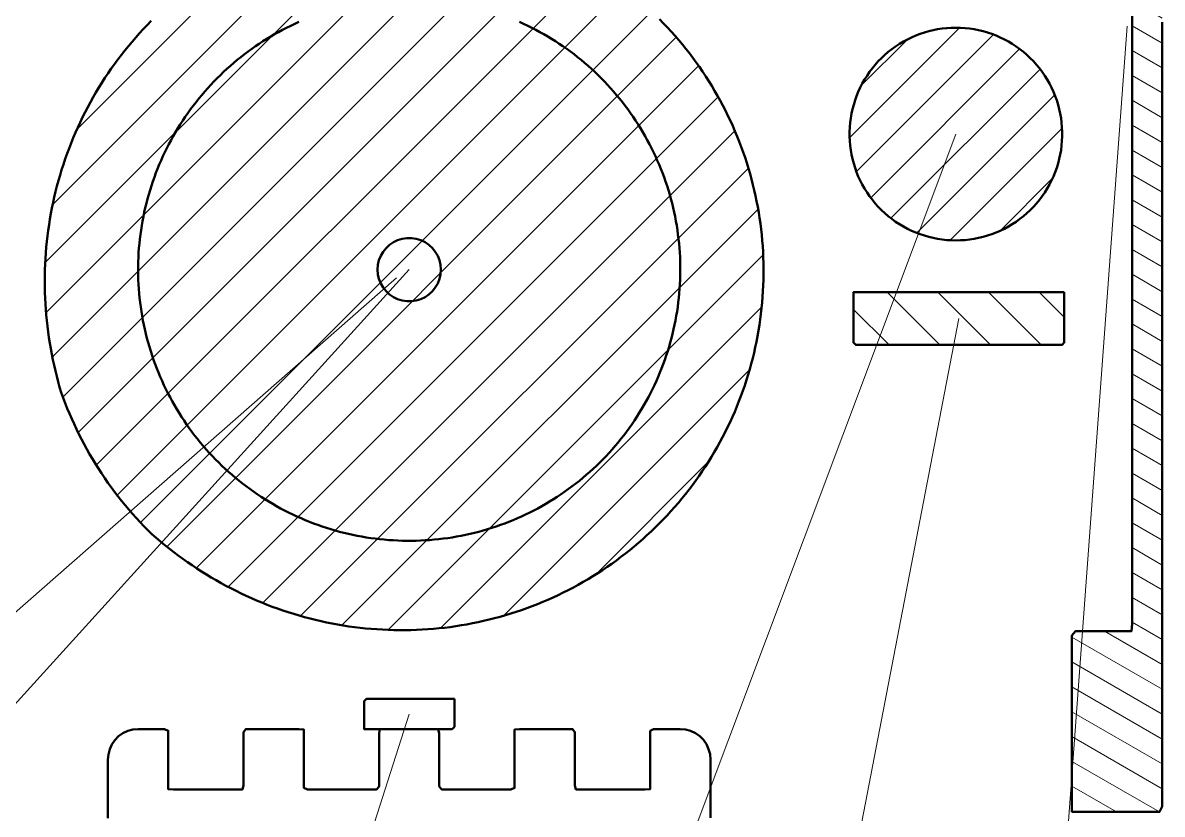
# Model space of a CAD drawing. Header units: millimetres. Extents: x 0 to 420, y 0 to 297.
# Drawn here: x 148.3 to 224, y 109.8 to 162.4 of the extents above; entities that cross this region are included whole.
import ezdxf

# ---------------------------------------------------------------- set-up
doc = ezdxf.new("R2010")
doc.units = ezdxf.units.MM
for name, color, linetype, lineweight in [('DIM', 3, 'CONTINUOUS', 18), ('HATCH', 8, 'CONTINUOUS', 13), ('VISIBLE', 7, 'CONTINUOUS', 50)]:
    doc.layers.add(name, color=color, linetype=linetype, lineweight=lineweight)

msp = doc.modelspace()

# ---------------------------------------------------------------- hatches: boundary and pattern name
at = {"layer": 'HATCH'}
h = msp.add_hatch(dxfattribs=at)
h.set_pattern_fill('ANSI31', scale=0.45, angle=105)
h.paths.add_polyline_path([(224.002, 206), (224.002, 205.469), (224.002, 204.937), (224.002, 204.406), (224.002, 203.875), (224.002, 203.343), (224.002, 202.812), (224.002, 202.281), (224.002, 201.749), (224.002, 201.218), (224.002, 200.687), (224.002, 200.155), (224.002, 199.624), (224.002, 199.093), (224.002, 198.561), (224.002, 198.03), (224.002, 197.499), (224.002, 196.967), (224.002, 196.436), (224.002, 195.905), (224.002, 195.373), (224.002, 194.842), (224.002, 194.311), (224.002, 193.779), (224.002, 193.248), (224.002, 192.717), (224.002, 192.185), (224.002, 191.654), (224.002, 191.123), (224.002, 190.591), (224.002, 190.06), (224.002, 189.529), (224.002, 188.997), (224.002, 188.466), (224.002, 187.935), (224.002, 187.404), (224.002, 186.872), (224.002, 186.341), (224.002, 185.81), (224.002, 185.278), (224.002, 184.747), (224.002, 184.216), (224.002, 183.684), (224.002, 183.153), (224.002, 182.622), (224.002, 182.09), (224.002, 181.559), (224.002, 181.028), (224.002, 180.496), (224.002, 179.965), (224.002, 179.434), (224.002, 178.902), (224.002, 178.371), (224.002, 177.84), (224.002, 177.308), (224.002, 176.777), (224.002, 176.246), (224.002, 175.714), (224.002, 175.183), (224.002, 174.652), (224.002, 174.12), (224.002, 173.589), (224.002, 173.058), (224.002, 172.526), (224.002, 171.995), (224.002, 171.464), (224.002, 170.932), (224.002, 170.401), (224.002, 169.87), (224.002, 169.338), (224.002, 168.807), (224.002, 168.276), (224.002, 167.744), (224.002, 167.213), (224.002, 166.682), (224.002, 166.15), (224.002, 165.619), (224.002, 165.088), (224.002, 164.556), (224.002, 164.025), (224.002, 163.494), (224.002, 162.962), (224.002, 162.431), (224.002, 161.9), (224.002, 161.368), (224.002, 160.837), (224.002, 160.306), (224.002, 159.774), (224.002, 159.243), (224.002, 158.712), (224.002, 158.18), (224.002, 157.649), (224.002, 157.118), (224.002, 156.586), (224.002, 156.055), (224.002, 155.524), (224.002, 154.992), (224.002, 154.461), (224.002, 153.93), (224.002, 153.398), (224.002, 152.867), (224.002, 152.336), (224.002, 151.805), (224.002, 151.273), (224.002, 150.742), (224.002, 150.211), (224.002, 149.679), (224.002, 149.148), (224.002, 148.617), (224.002, 148.085), (224.002, 147.554), (224.002, 147.023), (224.002, 146.491), (224.002, 145.96), (224.002, 145.429), (224.002, 144.897), (224.002, 144.366), (224.002, 143.835), (224.002, 143.303), (224.002, 142.772), (224.002, 142.241), (224.002, 141.709), (224.002, 141.178), (224.002, 140.647), (224.002, 140.115), (224.002, 139.584), (224.002, 139.053), (224.002, 138.521), (224.002, 137.99), (224.002, 137.459), (224.002, 136.927), (224.002, 136.396), (224.002, 135.865), (224.002, 135.333), (224.002, 134.802), (224.002, 134.271), (224.002, 133.739), (224.002, 133.208), (224.002, 132.677), (224.002, 132.145), (224.002, 131.614), (224.002, 131.083), (224.002, 130.551), (224.002, 130.02), (224.002, 129.489), (224.002, 128.957), (224.002, 128.426), (224.002, 127.895), (224.002, 127.363), (224.002, 126.832), (224.002, 126.301), (224.002, 125.769), (224.002, 125.238), (224.002, 124.707), (224.002, 124.175), (224.002, 123.644), (224.002, 123.113), (224.002, 122.581), (224.002, 122.05), (224.002, 121.519), (224.002, 120.987), (224.002, 120.456), (224.002, 119.925), (224.002, 119.393), (224.002, 118.862), (224.002, 118.331), (224.002, 117.799), (224.002, 117.268), (224.002, 116.737), (224.002, 116.206), (224.002, 115.674), (224.002, 115.143), (224.002, 114.612), (224.002, 114.08), (224.002, 113.549), (224.002, 113.018), (224.002, 112.486), (224.002, 111.955), (224.002, 111.424), (224.002, 110.892), (224.002, 110.361), (223.831, 110), (223.3, 110), (222.769, 110), (222.237, 110), (221.706, 110), (221.175, 110), (220.643, 110), (220.112, 110), (219.581, 110), (219.049, 110), (218.518, 110), (218.002, 110.015), (218.002, 110.546), (218.002, 111.078), (218.002, 111.609), (218.002, 112.14), (218.002, 112.672), (218.002, 113.203), (218.002, 113.734), (218.002, 114.266), (218.002, 114.797), (218.002, 115.328), (218.002, 115.86), (218.002, 116.391), (218.002, 116.922), (218.002, 117.454), (218.002, 117.985), (218.002, 118.516), (218.002, 119.048), (218.002, 119.579), (218.002, 120.11), (218.002, 120.642), (218.002, 121.173), (218.002, 121.704), (218.237, 122), (218.769, 122), (219.3, 122), (219.831, 122), (220.363, 122), (220.894, 122), (221.425, 122), (221.957, 122), (222.002, 122.486), (222.002, 123.018), (222.002, 123.549), (222.002, 124.08), (222.002, 124.612), (222.002, 125.143), (222.002, 125.674), (222.002, 126.206), (222.002, 126.737), (222.002, 127.268), (222.002, 127.799), (222.002, 128.331), (222.002, 128.862), (222.002, 129.393), (222.002, 129.925), (222.002, 130.456), (222.002, 130.987), (222.002, 131.519), (222.002, 132.05), (222.002, 132.581), (222.002, 133.113), (222.002, 133.644), (222.002, 134.175), (222.002, 134.707), (222.002, 135.238), (222.002, 135.769), (222.002, 136.301), (222.002, 136.832), (222.002, 137.363), (222.002, 137.895), (222.002, 138.426), (222.002, 138.957), (222.002, 139.489), (222.002, 140.02), (222.002, 140.551), (222.002, 141.083), (222.002, 141.614), (222.002, 142.145), (222.002, 142.677), (222.002, 143.208), (222.002, 143.739), (222.002, 144.271), (222.002, 144.802), (222.002, 145.333), (222.002, 145.865), (222.002, 146.396), (222.002, 146.927), (222.002, 147.459), (222.002, 147.99), (222.002, 148.521), (222.002, 149.053), (222.002, 149.584), (222.002, 150.115), (222.002, 150.647), (222.002, 151.178), (222.002, 151.709), (222.002, 152.241), (222.002, 152.772), (222.002, 153.303), (222.002, 153.835), (222.002, 154.366), (222.002, 154.897), (222.002, 155.429), (222.002, 155.96), (222.002, 156.491), (222.002, 157.023), (222.002, 157.554), (222.002, 158.085), (222.002, 158.617), (222.002, 159.148), (222.002, 159.679), (222.002, 160.211), (222.002, 160.742), (222.002, 161.273), (222.002, 161.805), (222.002, 162.336), (222.002, 162.867), (222.002, 163.398), (222.002, 163.93), (222.002, 164.461), (222.002, 164.992), (222.002, 165.524), (222.002, 166.055), (222.002, 166.586), (222.002, 167.118), (222.002, 167.649), (222.002, 168.18), (222.002, 168.712), (222.002, 169.243), (222.002, 169.774), (222.002, 170.306), (222.002, 170.837), (221.633, 171), (221.102, 171), (220.571, 171), (220.039, 171), (219.508, 171), (218.977, 171), (218.445, 171), (218.002, 171.088), (218.002, 171.619), (218.002, 172.15), (218.002, 172.682), (218.002, 173.213), (218.002, 173.744), (218.002, 174.276), (218.002, 174.807), (218.002, 175.338), (218.002, 175.87), (218.002, 176.401), (218.002, 176.932), (218.002, 177.464), (218.002, 177.995), (218.002, 178.526), (218.002, 179.058), (218.002, 179.589), (218.002, 180.12), (218.002, 180.652), (218.002, 181.183), (218.002, 181.714), (218.002, 182.246), (218.002, 182.777), (218.002, 183.308), (218.002, 183.84), (218.002, 184.371), (218.002, 184.902), (218.002, 185.434), (218.002, 185.965), (218.002, 186.496), (218.002, 187.028), (218.002, 187.559), (218.002, 188.09), (218.002, 188.622), (218.002, 189.153), (218.002, 189.684), (218.002, 190.216), (218.249, 190.5), (218.78, 190.5), (219.202, 190.61), (219.202, 191.141), (219.202, 191.672), (219.202, 192.204), (219.202, 192.735), (219.202, 193.266), (219.202, 193.797), (219.202, 194.329), (219.202, 194.86), (219.202, 195.391), (219.202, 195.923), (219.202, 196.454), (219.202, 196.985), (219.202, 197.517), (219.202, 198.048), (219.202, 198.579), (219.202, 199.111), (219.202, 199.642), (219.202, 200.173), (219.202, 200.705), (219.202, 201.236), (219.202, 201.767), (219.202, 202.299), (219.202, 202.83), (219.202, 203.361), (219.202, 203.893), (219.202, 204.424), (219.202, 204.955), (219.202, 205.487), (219.22, 206), (219.751, 206), (220.283, 206), (220.814, 206), (221.345, 206), (221.877, 206), (222.408, 206), (222.939, 206), (223.47, 206), (224.002, 206)])
h = msp.add_hatch(dxfattribs=at)
h.set_pattern_fill('ANSI31', scale=0.75)
h.paths.add_polyline_path([(156.918, 128.439), (156.651, 128.703), (156.388, 128.971), (156.129, 129.243), (155.874, 129.518), (155.624, 129.798), (155.378, 130.082), (155.136, 130.369), (154.899, 130.66), (154.666, 130.954), (154.438, 131.252), (154.214, 131.553), (153.995, 131.858), (153.781, 132.166), (153.572, 132.478), (153.367, 132.792), (153.167, 133.11), (152.972, 133.431), (152.782, 133.754), (152.597, 134.081), (152.417, 134.41), (152.242, 134.742), (152.072, 135.077), (151.907, 135.414), (151.747, 135.754), (151.593, 136.096), (151.444, 136.44), (151.3, 136.787), (151.162, 137.136), (151.028, 137.487), (150.901, 137.84), (150.789, 138.198), (150.689, 138.56), (150.594, 138.923), (150.506, 139.288), (150.423, 139.654), (150.345, 140.021), (150.273, 140.389), (150.205, 140.758), (150.14, 141.128), (150.081, 141.499), (150.028, 141.87), (149.981, 142.242), (149.939, 142.615), (149.903, 142.989), (149.873, 143.363), (149.848, 143.738), (149.83, 144.113), (149.817, 144.488), (149.809, 144.863), (149.805, 145.238), (149.807, 145.614), (149.815, 145.989), (149.828, 146.364), (149.847, 146.739), (149.873, 147.113), (149.903, 147.487), (149.94, 147.861), (149.983, 148.234), (150.031, 148.606), (150.085, 148.977), (150.145, 149.348), (150.211, 149.717), (150.28, 150.086), (150.355, 150.454), (150.436, 150.821), (150.522, 151.186), (150.614, 151.55), (150.712, 151.912), (150.816, 152.273), (150.925, 152.632), (151.039, 152.989), (151.16, 153.345), (151.286, 153.698), (151.417, 154.05), (151.554, 154.4), (151.696, 154.747), (151.844, 155.092), (151.995, 155.435), (152.152, 155.776), (152.314, 156.115), (152.482, 156.451), (152.655, 156.784), (152.833, 157.114), (153.016, 157.442), (153.204, 157.766), (153.398, 158.088), (153.596, 158.407), (153.799, 158.722), (154.008, 159.034), (154.221, 159.343), (154.439, 159.649), (154.662, 159.951), (154.889, 160.249), (155.121, 160.545), (155.357, 160.837), (155.597, 161.125), (155.842, 161.41), (156.091, 161.69), (156.345, 161.967), (156.603, 162.239), (156.865, 162.508), (157.131, 162.772), (157.402, 163.032), (157.677, 163.288), (157.955, 163.54), (158.238, 163.787), (158.524, 164.029), (158.815, 164.267), (159.109, 164.5), (159.406, 164.729), (159.708, 164.953), (160.012, 165.172), (160.319, 165.388), (160.63, 165.598), (160.944, 165.804), (161.262, 166.004), (161.582, 166.199), (161.906, 166.39), (162.232, 166.575), (162.561, 166.755), (162.894, 166.93), (163.229, 167.099), (163.566, 167.263), (163.906, 167.422), (164.249, 167.575), (164.594, 167.723), (164.941, 167.866), (165.29, 168.002), (165.642, 168.134), (165.996, 168.26), (166.351, 168.38), (166.708, 168.495), (167.067, 168.605), (167.428, 168.709), (167.79, 168.808), (168.154, 168.9), (168.519, 168.987), (168.885, 169.068), (169.253, 169.143), (169.622, 169.212), (169.992, 169.276), (170.363, 169.333), (170.735, 169.385), (171.107, 169.431), (171.48, 169.471), (171.854, 169.504), (172.228, 169.532), (172.603, 169.554), (172.978, 169.57), (173.353, 169.58), (173.729, 169.584), (174.104, 169.584), (174.479, 169.577), (174.854, 169.564), (175.229, 169.545), (175.604, 169.52), (175.978, 169.489), (176.351, 169.453), (176.724, 169.41), (177.096, 169.361), (177.468, 169.307), (177.838, 169.246), (178.208, 169.18), (178.576, 169.108), (178.943, 169.03), (179.309, 168.946), (179.673, 168.856), (180.036, 168.761), (180.398, 168.66), (180.757, 168.552), (181.115, 168.44), (181.472, 168.322), (181.826, 168.198), (182.179, 168.069), (182.529, 167.935), (182.877, 167.795), (183.223, 167.649), (183.567, 167.498), (183.908, 167.342), (184.247, 167.18), (184.583, 167.012), (184.916, 166.84), (185.246, 166.662), (185.574, 166.479), (185.898, 166.29), (186.22, 166.097), (186.538, 165.898), (186.854, 165.694), (187.166, 165.485), (187.474, 165.272), (187.779, 165.053), (188.081, 164.83), (188.379, 164.601), (188.674, 164.369), (188.965, 164.132), (189.252, 163.891), (189.535, 163.645), (189.815, 163.394), (190.09, 163.139), (190.361, 162.88), (190.629, 162.616), (190.891, 162.348), (191.15, 162.076), (191.404, 161.8), (191.654, 161.52), (191.899, 161.236), (192.14, 160.947), (192.376, 160.656), (192.607, 160.36), (192.834, 160.061), (193.056, 159.758), (193.272, 159.452), (193.484, 159.142), (193.691, 158.829), (193.894, 158.513), (194.091, 158.194), (194.284, 157.872), (194.471, 157.546), (194.654, 157.218), (194.83, 156.887), (195.002, 156.553), (195.168, 156.217), (195.329, 155.878), (195.485, 155.536), (195.634, 155.192), (195.779, 154.846), (195.918, 154.497), (196.051, 154.146), (196.179, 153.793), (196.301, 153.438), (196.417, 153.081), (196.528, 152.723), (196.633, 152.362), (196.732, 152), (196.825, 151.637), (196.913, 151.272), (196.995, 150.906), (197.072, 150.538), (197.143, 150.17), (197.207, 149.8), (197.266, 149.429), (197.32, 149.058), (197.367, 148.685), (197.408, 148.312), (197.443, 147.939), (197.473, 147.565), (197.496, 147.19), (197.513, 146.815), (197.525, 146.44), (197.53, 146.065), (197.529, 145.689), (197.523, 145.314), (197.51, 144.939), (197.492, 144.564), (197.467, 144.189), (197.437, 143.815), (197.4, 143.442), (197.358, 143.069), (197.311, 142.696), (197.257, 142.325), (197.198, 141.954), (197.133, 141.585), (197.062, 141.216), (196.985, 140.849), (196.902, 140.483), (196.813, 140.118), (196.719, 139.755), (196.619, 139.393), (196.513, 139.033), (196.401, 138.675), (196.284, 138.318), (196.161, 137.963), (196.032, 137.611), (195.898, 137.26), (195.758, 136.912), (195.613, 136.566), (195.462, 136.222), (195.306, 135.881), (195.145, 135.542), (194.979, 135.206), (194.807, 134.872), (194.63, 134.541), (194.448, 134.212), (194.261, 133.887), (194.069, 133.565), (193.871, 133.246), (193.669, 132.93), (193.461, 132.617), (193.249, 132.307), (193.031, 132.001), (192.809, 131.699), (192.582, 131.4), (192.351, 131.105), (192.114, 130.813), (191.873, 130.525), (191.628, 130.241), (191.378, 129.961), (191.124, 129.685), (190.865, 129.413), (190.603, 129.145), (190.337, 128.88), (190.066, 128.62), (189.791, 128.364), (189.513, 128.113), (189.23, 127.866), (188.943, 127.624), (188.653, 127.386), (188.359, 127.152), (188.061, 126.924), (187.76, 126.7), (187.455, 126.481), (187.147, 126.267), (186.835, 126.058), (186.521, 125.853), (186.202, 125.654), (185.881, 125.46), (185.557, 125.271), (185.23, 125.087), (184.901, 124.907), (184.568, 124.732), (184.233, 124.563), (183.896, 124.399), (183.556, 124.24), (183.213, 124.087), (182.868, 123.939), (182.521, 123.797), (182.171, 123.66), (181.82, 123.529), (181.466, 123.403), (181.11, 123.283), (180.753, 123.168), (180.394, 123.059), (180.033, 122.956), (179.671, 122.858), (179.307, 122.767), (178.941, 122.68), (178.575, 122.599), (178.207, 122.523), (177.839, 122.453), (177.469, 122.388), (177.098, 122.33), (176.727, 122.277), (176.354, 122.23), (175.981, 122.19), (175.607, 122.154), (175.233, 122.125), (174.859, 122.102), (174.484, 122.084), (174.109, 122.073), (173.733, 122.067), (173.358, 122.068), (172.983, 122.074), (172.607, 122.085), (172.232, 122.101), (171.858, 122.123), (171.483, 122.151), (171.11, 122.185), (170.736, 122.224), (170.364, 122.27), (169.992, 122.321), (169.621, 122.378), (169.251, 122.441), (168.882, 122.509), (168.514, 122.584), (168.147, 122.664), (167.782, 122.75), (167.418, 122.841), (167.055, 122.937), (166.694, 123.038), (166.334, 123.144), (165.976, 123.256), (165.619, 123.374), (165.264, 123.497), (164.912, 123.625), (164.561, 123.759), (164.213, 123.899), (163.866, 124.044), (163.523, 124.194), (163.181, 124.349), (162.842, 124.51), (162.505, 124.675), (162.169, 124.844), (161.837, 125.018), (161.507, 125.197), (161.18, 125.381), (160.856, 125.57), (160.534, 125.764), (160.216, 125.963), (159.901, 126.167), (159.589, 126.375), (159.28, 126.589), (158.975, 126.807), (158.67, 127.026), (158.369, 127.25), (158.072, 127.479), (157.778, 127.713), (157.487, 127.95), (157.201, 128.193), (156.918, 128.439)])
h.paths.add_polyline_path([(174.002, 164), (173.7, 163.997), (173.399, 163.99), (173.097, 163.977), (172.796, 163.96), (172.496, 163.937), (172.195, 163.909), (171.896, 163.876), (171.596, 163.839), (171.298, 163.796), (171, 163.748), (170.703, 163.695), (170.407, 163.637), (170.112, 163.575), (169.818, 163.507), (169.525, 163.434), (169.234, 163.357), (168.944, 163.275), (168.655, 163.188), (168.368, 163.096), (168.082, 162.999), (167.798, 162.897), (167.516, 162.791), (167.236, 162.68), (166.957, 162.564), (166.681, 162.444), (166.406, 162.319), (166.134, 162.189), (165.864, 162.055), (165.596, 161.917), (165.33, 161.774), (165.067, 161.626), (164.807, 161.474), (164.549, 161.318), (164.293, 161.157), (164.041, 160.993), (163.791, 160.824), (163.544, 160.65), (163.3, 160.473), (163.059, 160.292), (162.821, 160.106), (162.586, 159.917), (162.355, 159.724), (162.127, 159.527), (161.902, 159.326), (161.68, 159.121), (161.462, 158.913), (161.247, 158.701), (161.036, 158.486), (160.829, 158.267), (160.625, 158.044), (160.425, 157.819), (160.229, 157.589), (160.037, 157.357), (159.849, 157.121), (159.664, 156.883), (159.484, 156.641), (159.308, 156.396), (159.136, 156.149), (158.968, 155.898), (158.804, 155.645), (158.644, 155.389), (158.489, 155.13), (158.339, 154.869), (158.192, 154.605), (158.05, 154.339), (157.913, 154.071), (157.78, 153.8), (157.651, 153.527), (157.527, 153.252), (157.408, 152.975), (157.294, 152.696), (157.184, 152.415), (157.079, 152.133), (156.978, 151.848), (156.883, 151.562), (156.792, 151.275), (156.706, 150.986), (156.625, 150.695), (156.549, 150.403), (156.477, 150.11), (156.411, 149.816), (156.35, 149.521), (156.293, 149.225), (156.241, 148.927), (156.195, 148.629), (156.153, 148.331), (156.117, 148.031), (156.085, 147.731), (156.059, 147.431), (156.037, 147.13), (156.021, 146.829), (156.01, 146.528), (156.003, 146.226), (156.002, 145.925), (156.006, 145.623), (156.015, 145.322), (156.029, 145.02), (156.047, 144.719), (156.071, 144.419), (156.1, 144.118), (156.134, 143.819), (156.174, 143.52), (156.218, 143.221), (156.267, 142.924), (156.321, 142.627), (156.38, 142.331), (156.444, 142.037), (156.512, 141.743), (156.586, 141.451), (156.665, 141.159), (156.748, 140.87), (156.837, 140.581), (156.93, 140.294), (157.028, 140.009), (157.131, 139.726), (157.238, 139.444), (157.35, 139.164), (157.467, 138.886), (157.589, 138.61), (157.715, 138.336), (157.846, 138.064), (157.981, 137.795), (158.121, 137.527), (158.265, 137.262), (158.413, 137), (158.566, 136.74), (158.724, 136.483), (158.885, 136.228), (159.051, 135.976), (159.221, 135.727), (159.395, 135.481), (159.574, 135.238), (159.756, 134.997), (159.942, 134.76), (160.133, 134.526), (160.327, 134.296), (160.525, 134.068), (160.727, 133.844), (160.932, 133.623), (161.141, 133.406), (161.354, 133.192), (161.57, 132.982), (161.79, 132.776), (162.014, 132.573), (162.24, 132.374), (162.47, 132.179), (162.703, 131.988), (162.94, 131.8), (163.179, 131.617), (163.422, 131.438), (163.667, 131.262), (163.916, 131.091), (164.167, 130.924), (164.421, 130.762), (164.677, 130.603), (164.937, 130.449), (165.198, 130.3), (165.463, 130.154), (165.729, 130.014), (165.998, 129.877), (166.27, 129.745), (166.543, 129.618), (166.819, 129.495), (167.096, 129.377), (167.376, 129.264), (167.657, 129.155), (167.94, 129.051), (168.225, 128.952), (168.511, 128.858), (168.799, 128.768), (169.089, 128.684), (169.38, 128.604), (169.672, 128.529), (169.965, 128.459), (170.259, 128.393), (170.555, 128.333), (170.851, 128.278), (171.149, 128.228), (171.447, 128.182), (171.746, 128.142), (172.045, 128.107), (172.345, 128.076), (172.646, 128.051), (172.947, 128.031), (173.248, 128.016), (173.549, 128.006), (173.851, 128.001), (174.153, 128.001), (174.454, 128.006), (174.756, 128.016), (175.057, 128.031), (175.358, 128.051), (175.658, 128.076), (175.958, 128.107), (176.258, 128.142), (176.557, 128.182), (176.855, 128.228), (177.152, 128.278), (177.449, 128.333), (177.744, 128.393), (178.039, 128.459), (178.332, 128.529), (178.624, 128.604), (178.915, 128.684), (179.204, 128.768), (179.492, 128.858), (179.779, 128.952), (180.064, 129.051), (180.347, 129.155), (180.628, 129.264), (180.908, 129.377), (181.185, 129.495), (181.461, 129.618), (181.734, 129.745), (182.005, 129.877), (182.274, 130.014), (182.541, 130.154), (182.805, 130.3), (183.067, 130.449), (183.326, 130.603), (183.583, 130.762), (183.837, 130.924), (184.088, 131.091), (184.336, 131.262), (184.582, 131.438), (184.824, 131.617), (185.064, 131.8), (185.3, 131.988), (185.533, 132.179), (185.763, 132.374), (185.99, 132.573), (186.213, 132.776), (186.433, 132.982), (186.65, 133.192), (186.862, 133.406), (187.072, 133.623), (187.277, 133.844), (187.479, 134.068), (187.677, 134.296), (187.871, 134.526), (188.061, 134.76), (188.248, 134.997), (188.43, 135.238), (188.608, 135.481), (188.783, 135.727), (188.953, 135.976), (189.118, 136.228), (189.28, 136.483), (189.437, 136.74), (189.59, 137), (189.739, 137.262), (189.883, 137.527), (190.023, 137.795), (190.158, 138.064), (190.289, 138.336), (190.415, 138.61), (190.536, 138.886), (190.653, 139.164), (190.765, 139.444), (190.873, 139.726), (190.976, 140.009), (191.074, 140.294), (191.167, 140.581), (191.255, 140.87), (191.339, 141.159), (191.417, 141.451), (191.491, 141.743), (191.56, 142.037), (191.624, 142.331), (191.683, 142.627), (191.737, 142.924), (191.786, 143.221), (191.83, 143.52), (191.869, 143.819), (191.903, 144.118), (191.932, 144.419), (191.956, 144.719), (191.975, 145.02), (191.989, 145.322), (191.998, 145.623), (192.002, 145.925), (192, 146.226), (191.994, 146.528), (191.983, 146.829), (191.966, 147.13), (191.945, 147.431), (191.918, 147.731), (191.887, 148.031), (191.85, 148.331), (191.809, 148.629), (191.762, 148.927), (191.711, 149.225), (191.654, 149.521), (191.593, 149.816), (191.526, 150.11), (191.455, 150.403), (191.379, 150.695), (191.298, 150.986), (191.212, 151.275), (191.121, 151.562), (191.025, 151.848), (190.925, 152.133), (190.82, 152.415), (190.71, 152.696), (190.595, 152.975), (190.476, 153.252), (190.352, 153.527), (190.224, 153.8), (190.091, 154.071), (189.953, 154.339), (189.812, 154.605), (189.665, 154.869), (189.514, 155.13), (189.359, 155.389), (189.2, 155.645), (189.036, 155.898), (188.868, 156.149), (188.696, 156.396), (188.52, 156.641), (188.339, 156.883), (188.155, 157.121), (187.967, 157.357), (187.774, 157.589), (187.578, 157.819), (187.378, 158.044), (187.175, 158.267), (186.967, 158.486), (186.756, 158.701), (186.542, 158.913), (186.324, 159.121), (186.102, 159.326), (185.877, 159.527), (185.649, 159.724), (185.417, 159.917), (185.182, 160.106), (184.945, 160.292), (184.704, 160.473), (184.46, 160.65), (184.213, 160.824), (183.963, 160.993), (183.71, 161.157), (183.455, 161.318), (183.197, 161.474), (182.936, 161.626), (182.673, 161.774), (182.408, 161.917), (182.14, 162.055), (181.87, 162.189), (181.598, 162.319), (181.323, 162.444), (181.047, 162.564), (180.768, 162.68), (180.488, 162.791), (180.205, 162.897), (179.921, 162.999), (179.636, 163.096), (179.349, 163.188), (179.06, 163.275), (178.77, 163.357), (178.478, 163.434), (178.186, 163.507), (177.892, 163.575), (177.597, 163.637), (177.301, 163.695), (177.004, 163.748), (176.706, 163.796), (176.407, 163.839), (176.108, 163.876), (175.808, 163.909), (175.508, 163.937), (175.207, 163.96), (174.906, 163.977), (174.605, 163.99), (174.303, 163.997), (174.002, 164)], flags=0)
h = msp.add_hatch(dxfattribs=at)
h.set_pattern_fill('ANSI31', scale=0.6)
h.paths.add_polyline_path([(210.302, 162.06), (209.998, 162.053), (209.695, 162.034), (209.393, 162.001), (209.092, 161.956), (208.794, 161.897), (208.499, 161.826), (208.207, 161.742), (207.919, 161.646), (207.635, 161.537), (207.356, 161.416), (207.083, 161.284), (206.816, 161.139), (206.555, 160.984), (206.301, 160.817), (206.054, 160.639), (205.816, 160.451), (205.585, 160.253), (205.364, 160.046), (205.151, 159.828), (204.948, 159.602), (204.755, 159.368), (204.572, 159.125), (204.4, 158.875), (204.239, 158.617), (204.089, 158.353), (203.95, 158.083), (203.824, 157.807), (203.709, 157.525), (203.606, 157.239), (203.516, 156.949), (203.439, 156.656), (203.374, 156.359), (203.322, 156.059), (203.283, 155.758), (203.257, 155.455), (203.243, 155.152), (203.243, 154.848), (203.257, 154.545), (203.283, 154.242), (203.322, 153.941), (203.374, 153.641), (203.439, 153.344), (203.516, 153.051), (203.606, 152.761), (203.709, 152.475), (203.824, 152.193), (203.95, 151.917), (204.089, 151.647), (204.239, 151.383), (204.4, 151.125), (204.572, 150.875), (204.755, 150.632), (204.948, 150.398), (205.151, 150.172), (205.364, 149.954), (205.585, 149.747), (205.816, 149.549), (206.054, 149.361), (206.301, 149.183), (206.555, 149.016), (206.816, 148.861), (207.083, 148.716), (207.356, 148.584), (207.635, 148.463), (207.919, 148.354), (208.207, 148.258), (208.499, 148.174), (208.794, 148.103), (209.092, 148.044), (209.393, 147.999), (209.695, 147.966), (209.998, 147.947), (210.302, 147.94), (210.606, 147.947), (210.909, 147.966), (211.211, 147.999), (211.511, 148.044), (211.809, 148.103), (212.105, 148.174), (212.397, 148.258), (212.685, 148.354), (212.968, 148.463), (213.247, 148.584), (213.521, 148.716), (213.788, 148.861), (214.049, 149.016), (214.303, 149.183), (214.549, 149.361), (214.788, 149.549), (215.018, 149.747), (215.24, 149.954), (215.453, 150.172), (215.655, 150.398), (215.849, 150.632), (216.031, 150.875), (216.203, 151.125), (216.365, 151.383), (216.515, 151.647), (216.653, 151.917), (216.78, 152.193), (216.895, 152.475), (216.997, 152.761), (217.087, 153.051), (217.165, 153.344), (217.23, 153.641), (217.282, 153.941), (217.321, 154.242), (217.347, 154.545), (217.36, 154.848), (217.36, 155.152), (217.347, 155.455), (217.321, 155.758), (217.282, 156.059), (217.23, 156.359), (217.165, 156.656), (217.087, 156.949), (216.997, 157.239), (216.895, 157.525), (216.78, 157.807), (216.653, 158.083), (216.515, 158.353), (216.365, 158.617), (216.203, 158.875), (216.031, 159.125), (215.849, 159.368), (215.655, 159.602), (215.453, 159.828), (215.24, 160.046), (215.018, 160.253), (214.788, 160.451), (214.549, 160.639), (214.303, 160.817), (214.049, 160.984), (213.788, 161.139), (213.521, 161.284), (213.247, 161.416), (212.968, 161.537), (212.685, 161.646), (212.397, 161.742), (212.105, 161.826), (211.809, 161.897), (211.511, 161.956), (211.211, 162.001), (210.909, 162.034), (210.606, 162.053), (210.302, 162.06)])
h = msp.add_hatch(dxfattribs=at)
h.set_pattern_fill('ANSI31', scale=0.75, angle=90)
h.paths.add_polyline_path([(217.502, 144.5), (217.502, 144.196), (217.502, 143.891), (217.502, 143.587), (217.502, 143.283), (217.502, 142.978), (217.502, 142.674), (217.502, 142.37), (217.502, 142.065), (217.502, 141.761), (217.502, 141.457), (217.502, 141.152), (217.35, 141), (217.045, 141), (216.741, 141), (216.437, 141), (216.132, 141), (215.828, 141), (215.524, 141), (215.219, 141), (214.915, 141), (214.611, 141), (214.306, 141), (214.002, 141), (213.697, 141), (213.393, 141), (213.089, 141), (212.784, 141), (212.48, 141), (212.176, 141), (211.871, 141), (211.567, 141), (211.263, 141), (210.958, 141), (210.654, 141), (210.35, 141), (210.045, 141), (209.741, 141), (209.437, 141), (209.132, 141), (208.828, 141), (208.524, 141), (208.219, 141), (207.915, 141), (207.611, 141), (207.306, 141), (207.002, 141), (206.697, 141), (206.393, 141), (206.089, 141), (205.784, 141), (205.48, 141), (205.176, 141), (204.871, 141), (204.567, 141), (204.263, 141), (203.958, 141), (203.654, 141), (203.502, 141.152), (203.502, 141.457), (203.502, 141.761), (203.502, 142.065), (203.502, 142.37), (203.502, 142.674), (203.502, 142.978), (203.502, 143.283), (203.502, 143.587), (203.502, 143.891), (203.502, 144.196), (203.502, 144.5), (203.806, 144.5), (204.111, 144.5), (204.415, 144.5), (204.719, 144.5), (205.024, 144.5), (205.328, 144.5), (205.632, 144.5), (205.937, 144.5), (206.241, 144.5), (206.545, 144.5), (206.85, 144.5), (207.154, 144.5), (207.458, 144.5), (207.763, 144.5), (208.067, 144.5), (208.371, 144.5), (208.676, 144.5), (208.98, 144.5), (209.284, 144.5), (209.589, 144.5), (209.893, 144.5), (210.197, 144.5), (210.502, 144.5), (210.806, 144.5), (211.111, 144.5), (211.415, 144.5), (211.719, 144.5), (212.024, 144.5), (212.328, 144.5), (212.632, 144.5), (212.937, 144.5), (213.241, 144.5), (213.545, 144.5), (213.85, 144.5), (214.154, 144.5), (214.458, 144.5), (214.763, 144.5), (215.067, 144.5), (215.371, 144.5), (215.676, 144.5), (215.98, 144.5), (216.284, 144.5), (216.589, 144.5), (216.893, 144.5), (217.197, 144.5), (217.502, 144.5)])

# ---------------------------------------------------------------- linework, layer by layer
at = {"layer": 'DIM'}
for p, q in [((221.668, 162.165), (214.5, 65)), ((210.302, 155), (176.5, 65)), ((173.157, 145.463), (81.5, 65)), ((174.002, 146), (100.5, 65)), ((210.502, 142.75), (195.5, 65)), ((174.002, 116.5), (157.5, 65))]:
    msp.add_line(p, q, dxfattribs=at)
at = {"layer": 'VISIBLE'}
for points in [[(224.002, 162.431), (224.002, 161.9), (224.002, 161.368), (224.002, 160.837), (224.002, 160.306), (224.002, 159.774), (224.002, 159.243), (224.002, 158.712), (224.002, 158.18), (224.002, 157.649), (224.002, 157.118), (224.002, 156.586), (224.002, 156.055), (224.002, 155.524), (224.002, 154.992), (224.002, 154.461), (224.002, 153.93), (224.002, 153.398), (224.002, 152.867), (224.002, 152.336), (224.002, 151.805), (224.002, 151.273), (224.002, 150.742), (224.002, 150.211), (224.002, 149.679), (224.002, 149.148), (224.002, 148.617), (224.002, 148.085), (224.002, 147.554), (224.002, 147.023), (224.002, 146.491), (224.002, 145.96), (224.002, 145.429), (224.002, 144.897), (224.002, 144.366), (224.002, 143.835), (224.002, 143.303), (224.002, 142.772), (224.002, 142.241), (224.002, 141.709), (224.002, 141.178), (224.002, 140.647), (224.002, 140.115), (224.002, 139.584), (224.002, 139.053), (224.002, 138.521), (224.002, 137.99), (224.002, 137.459), (224.002, 136.927), (224.002, 136.396), (224.002, 135.865), (224.002, 135.333), (224.002, 134.802), (224.002, 134.271), (224.002, 133.739), (224.002, 133.208), (224.002, 132.677), (224.002, 132.145), (224.002, 131.614), (224.002, 131.083), (224.002, 130.551), (224.002, 130.02), (224.002, 129.489), (224.002, 128.957), (224.002, 128.426), (224.002, 127.895), (224.002, 127.363), (224.002, 126.832), (224.002, 126.301), (224.002, 125.769), (224.002, 125.238), (224.002, 124.707), (224.002, 124.175), (224.002, 123.644), (224.002, 123.113), (224.002, 122.581), (224.002, 122.05), (224.002, 121.519), (224.002, 120.987), (224.002, 120.456), (224.002, 119.925), (224.002, 119.393), (224.002, 118.862), (224.002, 118.331), (224.002, 117.799), (224.002, 117.268), (224.002, 116.737), (224.002, 116.206), (224.002, 115.674), (224.002, 115.143), (224.002, 114.612), (224.002, 114.08), (224.002, 113.549), (224.002, 113.018), (224.002, 112.486), (224.002, 111.955), (224.002, 111.424), (224.002, 110.892), (224.002, 110.361), (223.831, 110), (223.3, 110), (222.769, 110), (222.237, 110), (221.706, 110), (221.175, 110), (220.643, 110), (220.112, 110), (219.581, 110), (219.049, 110), (218.518, 110), (218.002, 110.015), (218.002, 110.546), (218.002, 111.078), (218.002, 111.609), (218.002, 112.14), (218.002, 112.672), (218.002, 113.203), (218.002, 113.734), (218.002, 114.266), (218.002, 114.797), (218.002, 115.328), (218.002, 115.86), (218.002, 116.391), (218.002, 116.922), (218.002, 117.454), (218.002, 117.985), (218.002, 118.516), (218.002, 119.048), (218.002, 119.579), (218.002, 120.11), (218.002, 120.642), (218.002, 121.173), (218.002, 121.704), (218.237, 122), (218.769, 122), (219.3, 122), (219.831, 122), (220.363, 122), (220.894, 122), (221.425, 122), (221.957, 122), (222.002, 122.486), (222.002, 123.018), (222.002, 123.549), (222.002, 124.08), (222.002, 124.612), (222.002, 125.143), (222.002, 125.674), (222.002, 126.206), (222.002, 126.737), (222.002, 127.268), (222.002, 127.799), (222.002, 128.331), (222.002, 128.862), (222.002, 129.393), (222.002, 129.925), (222.002, 130.456), (222.002, 130.987), (222.002, 131.519), (222.002, 132.05), (222.002, 132.581), (222.002, 133.113), (222.002, 133.644), (222.002, 134.175), (222.002, 134.707), (222.002, 135.238), (222.002, 135.769), (222.002, 136.301), (222.002, 136.832), (222.002, 137.363), (222.002, 137.895), (222.002, 138.426), (222.002, 138.957), (222.002, 139.489), (222.002, 140.02), (222.002, 140.551), (222.002, 141.083), (222.002, 141.614), (222.002, 142.145), (222.002, 142.677), (222.002, 143.208), (222.002, 143.739), (222.002, 144.271), (222.002, 144.802), (222.002, 145.333), (222.002, 145.865), (222.002, 146.396), (222.002, 146.927), (222.002, 147.459), (222.002, 147.99), (222.002, 148.521), (222.002, 149.053), (222.002, 149.584), (222.002, 150.115), (222.002, 150.647), (222.002, 151.178), (222.002, 151.709), (222.002, 152.241), (222.002, 152.772), (222.002, 153.303), (222.002, 153.835), (222.002, 154.366), (222.002, 154.897), (222.002, 155.429), (222.002, 155.96), (222.002, 156.491), (222.002, 157.023), (222.002, 157.554), (222.002, 158.085), (222.002, 158.617), (222.002, 159.148), (222.002, 159.679), (222.002, 160.211), (222.002, 160.742), (222.002, 161.273), (222.002, 161.805), (222.002, 162.336), (222.002, 162.867)], [(190.629, 162.616), (190.891, 162.348), (191.15, 162.076), (191.404, 161.8), (191.654, 161.52), (191.899, 161.236), (192.14, 160.947), (192.376, 160.656), (192.607, 160.36), (192.834, 160.061), (193.056, 159.758), (193.272, 159.452), (193.484, 159.142), (193.691, 158.829), (193.894, 158.513), (194.091, 158.194), (194.284, 157.872), (194.471, 157.546), (194.654, 157.218), (194.83, 156.887), (195.002, 156.553), (195.168, 156.217), (195.329, 155.878), (195.485, 155.536), (195.634, 155.192), (195.779, 154.846), (195.918, 154.497), (196.051, 154.146), (196.179, 153.793), (196.301, 153.438), (196.417, 153.081), (196.528, 152.723), (196.633, 152.362), (196.732, 152), (196.825, 151.637), (196.913, 151.272), (196.995, 150.906), (197.072, 150.538), (197.143, 150.17), (197.207, 149.8), (197.266, 149.429), (197.32, 149.058), (197.367, 148.685), (197.408, 148.312), (197.443, 147.939), (197.473, 147.565), (197.496, 147.19), (197.513, 146.815), (197.525, 146.44), (197.53, 146.065), (197.529, 145.689), (197.523, 145.314), (197.51, 144.939), (197.492, 144.564), (197.467, 144.189), (197.437, 143.815), (197.4, 143.442), (197.358, 143.069), (197.311, 142.696), (197.257, 142.325), (197.198, 141.954), (197.133, 141.585), (197.062, 141.216), (196.985, 140.849), (196.902, 140.483), (196.813, 140.118), (196.719, 139.755), (196.619, 139.393), (196.513, 139.033), (196.401, 138.675), (196.284, 138.318), (196.161, 137.963), (196.032, 137.611), (195.898, 137.26), (195.758, 136.912), (195.613, 136.566), (195.462, 136.222), (195.306, 135.881), (195.145, 135.542), (194.979, 135.206), (194.807, 134.872), (194.63, 134.541), (194.448, 134.212), (194.261, 133.887), (194.069, 133.565), (193.871, 133.246), (193.669, 132.93), (193.461, 132.617), (193.249, 132.307), (193.031, 132.001), (192.809, 131.699), (192.582, 131.4), (192.351, 131.105), (192.114, 130.813), (191.873, 130.525), (191.628, 130.241), (191.378, 129.961), (191.124, 129.685), (190.865, 129.413), (190.603, 129.145), (190.337, 128.88), (190.066, 128.62), (189.791, 128.364), (189.513, 128.113), (189.23, 127.866), (188.943, 127.624), (188.653, 127.386), (188.359, 127.152), (188.061, 126.924), (187.76, 126.7), (187.455, 126.481), (187.147, 126.267), (186.835, 126.058), (186.521, 125.853), (186.202, 125.654), (185.881, 125.46), (185.557, 125.271), (185.23, 125.087), (184.901, 124.907), (184.568, 124.732), (184.233, 124.563), (183.896, 124.399), (183.556, 124.24), (183.213, 124.087), (182.868, 123.939), (182.521, 123.797), (182.171, 123.66), (181.82, 123.529), (181.466, 123.403), (181.11, 123.283), (180.753, 123.168), (180.394, 123.059), (180.033, 122.956), (179.671, 122.858), (179.307, 122.767), (178.941, 122.68), (178.575, 122.599), (178.207, 122.523), (177.839, 122.453), (177.469, 122.388), (177.098, 122.33), (176.727, 122.277), (176.354, 122.23), (175.981, 122.19), (175.607, 122.154), (175.233, 122.125), (174.859, 122.102), (174.484, 122.084), (174.109, 122.073), (173.733, 122.067), (173.358, 122.068), (172.983, 122.074), (172.607, 122.085), (172.232, 122.101), (171.858, 122.123), (171.483, 122.151), (171.11, 122.185), (170.736, 122.224), (170.364, 122.27), (169.992, 122.321), (169.621, 122.378), (169.251, 122.441), (168.882, 122.509), (168.514, 122.584), (168.147, 122.664), (167.782, 122.75), (167.418, 122.841), (167.055, 122.937), (166.694, 123.038), (166.334, 123.144), (165.976, 123.256), (165.619, 123.374), (165.264, 123.497), (164.912, 123.625), (164.561, 123.759), (164.213, 123.899), (163.866, 124.044), (163.523, 124.194), (163.181, 124.349), (162.842, 124.51), (162.505, 124.675), (162.169, 124.844), (161.837, 125.018), (161.507, 125.197), (161.18, 125.381), (160.856, 125.57), (160.534, 125.764), (160.216, 125.963), (159.901, 126.167), (159.589, 126.375), (159.28, 126.589), (158.975, 126.807), (158.67, 127.026), (158.369, 127.25), (158.072, 127.479), (157.778, 127.713), (157.487, 127.95), (157.201, 128.193), (156.918, 128.439), (156.918, 128.439), (156.651, 128.703), (156.388, 128.971), (156.129, 129.243), (155.874, 129.518), (155.624, 129.798), (155.378, 130.082), (155.136, 130.369), (154.899, 130.66), (154.666, 130.954), (154.438, 131.252), (154.214, 131.553), (153.995, 131.858), (153.781, 132.166), (153.572, 132.478), (153.367, 132.792), (153.167, 133.11), (152.972, 133.431), (152.782, 133.754), (152.597, 134.081), (152.417, 134.41), (152.242, 134.742), (152.072, 135.077), (151.907, 135.414), (151.747, 135.754), (151.593, 136.096), (151.444, 136.44), (151.3, 136.787), (151.162, 137.136), (151.028, 137.487), (150.901, 137.84), (150.789, 138.198), (150.689, 138.56), (150.594, 138.923), (150.506, 139.288), (150.423, 139.654), (150.345, 140.021), (150.273, 140.389), (150.205, 140.758), (150.14, 141.128), (150.081, 141.499), (150.028, 141.87), (149.981, 142.242), (149.939, 142.615), (149.903, 142.989), (149.873, 143.363), (149.848, 143.738), (149.83, 144.113), (149.817, 144.488), (149.809, 144.863), (149.805, 145.238), (149.807, 145.614), (149.815, 145.989), (149.828, 146.364), (149.847, 146.739), (149.873, 147.113), (149.903, 147.487), (149.94, 147.861), (149.983, 148.234), (150.031, 148.606), (150.085, 148.977), (150.145, 149.348), (150.211, 149.717), (150.28, 150.086), (150.355, 150.454), (150.436, 150.821), (150.522, 151.186), (150.614, 151.55), (150.712, 151.912), (150.816, 152.273), (150.925, 152.632), (151.039, 152.989), (151.16, 153.345), (151.286, 153.698), (151.417, 154.05), (151.554, 154.4), (151.696, 154.747), (151.844, 155.092), (151.995, 155.435), (152.152, 155.776), (152.314, 156.115), (152.482, 156.451), (152.655, 156.784), (152.833, 157.114), (153.016, 157.442), (153.204, 157.766), (153.398, 158.088), (153.596, 158.407), (153.799, 158.722), (154.008, 159.034), (154.221, 159.343), (154.439, 159.649), (154.662, 159.951), (154.889, 160.249), (155.121, 160.545), (155.357, 160.837), (155.597, 161.125), (155.842, 161.41), (156.091, 161.69), (156.345, 161.967), (156.603, 162.239), (156.865, 162.508)], [(166.681, 162.444), (166.406, 162.319), (166.134, 162.189), (165.864, 162.055), (165.596, 161.917), (165.33, 161.774), (165.067, 161.626), (164.807, 161.474), (164.549, 161.318), (164.293, 161.157), (164.041, 160.993), (163.791, 160.824), (163.544, 160.65), (163.3, 160.473), (163.059, 160.292), (162.821, 160.106), (162.586, 159.917), (162.355, 159.724), (162.127, 159.527), (161.902, 159.326), (161.68, 159.121), (161.462, 158.913), (161.247, 158.701), (161.036, 158.486), (160.829, 158.267), (160.625, 158.044), (160.425, 157.819), (160.229, 157.589), (160.037, 157.357), (159.849, 157.121), (159.664, 156.883), (159.484, 156.641), (159.308, 156.396), (159.136, 156.149), (158.968, 155.898), (158.804, 155.645), (158.644, 155.389), (158.489, 155.13), (158.339, 154.869), (158.192, 154.605), (158.05, 154.339), (157.913, 154.071), (157.78, 153.8), (157.651, 153.527), (157.527, 153.252), (157.408, 152.975), (157.294, 152.696), (157.184, 152.415), (157.079, 152.133), (156.978, 151.848), (156.883, 151.562), (156.792, 151.275), (156.706, 150.986), (156.625, 150.695), (156.549, 150.403), (156.477, 150.11), (156.411, 149.816), (156.35, 149.521), (156.293, 149.225), (156.241, 148.927), (156.195, 148.629), (156.153, 148.331), (156.117, 148.031), (156.085, 147.731), (156.059, 147.431), (156.037, 147.13), (156.021, 146.829), (156.01, 146.528), (156.003, 146.226), (156.002, 145.925), (156.006, 145.623), (156.015, 145.322), (156.029, 145.02), (156.047, 144.719), (156.071, 144.419), (156.1, 144.118), (156.134, 143.819), (156.174, 143.52), (156.218, 143.221), (156.267, 142.924), (156.321, 142.627), (156.38, 142.331), (156.444, 142.037), (156.512, 141.743), (156.586, 141.451), (156.665, 141.159), (156.748, 140.87), (156.837, 140.581), (156.93, 140.294), (157.028, 140.009), (157.131, 139.726), (157.238, 139.444), (157.35, 139.164), (157.467, 138.886), (157.589, 138.61), (157.715, 138.336), (157.846, 138.064), (157.981, 137.795), (158.121, 137.527), (158.265, 137.262), (158.413, 137), (158.566, 136.74), (158.724, 136.483), (158.885, 136.228), (159.051, 135.976), (159.221, 135.727), (159.395, 135.481), (159.574, 135.238), (159.756, 134.997), (159.942, 134.76), (160.133, 134.526), (160.327, 134.296), (160.525, 134.068), (160.727, 133.844), (160.932, 133.623), (161.141, 133.406), (161.354, 133.192), (161.57, 132.982), (161.79, 132.776), (162.014, 132.573), (162.24, 132.374), (162.47, 132.179), (162.703, 131.988), (162.94, 131.8), (163.179, 131.617), (163.422, 131.438), (163.667, 131.262), (163.916, 131.091), (164.167, 130.924), (164.421, 130.762), (164.677, 130.603), (164.937, 130.449), (165.198, 130.3), (165.463, 130.154), (165.729, 130.014), (165.998, 129.877), (166.27, 129.745), (166.543, 129.618), (166.819, 129.495), (167.096, 129.377), (167.376, 129.264), (167.657, 129.155), (167.94, 129.051), (168.225, 128.952), (168.511, 128.858), (168.799, 128.768), (169.089, 128.684), (169.38, 128.604), (169.672, 128.529), (169.965, 128.459), (170.259, 128.393), (170.555, 128.333), (170.851, 128.278), (171.149, 128.228), (171.447, 128.182), (171.746, 128.142), (172.045, 128.107), (172.345, 128.076), (172.646, 128.051), (172.947, 128.031), (173.248, 128.016), (173.549, 128.006), (173.851, 128.001), (174.153, 128.001), (174.454, 128.006), (174.756, 128.016), (175.057, 128.031), (175.358, 128.051), (175.658, 128.076), (175.958, 128.107), (176.258, 128.142), (176.557, 128.182), (176.855, 128.228), (177.152, 128.278), (177.449, 128.333), (177.744, 128.393), (178.039, 128.459), (178.332, 128.529), (178.624, 128.604), (178.915, 128.684), (179.204, 128.768), (179.492, 128.858), (179.779, 128.952), (180.064, 129.051), (180.347, 129.155), (180.628, 129.264), (180.908, 129.377), (181.185, 129.495), (181.461, 129.618), (181.734, 129.745), (182.005, 129.877), (182.274, 130.014), (182.541, 130.154), (182.805, 130.3), (183.067, 130.449), (183.326, 130.603), (183.583, 130.762), (183.837, 130.924), (184.088, 131.091), (184.336, 131.262), (184.582, 131.438), (184.824, 131.617), (185.064, 131.8), (185.3, 131.988), (185.533, 132.179), (185.763, 132.374), (185.99, 132.573), (186.213, 132.776), (186.433, 132.982), (186.65, 133.192), (186.862, 133.406), (187.072, 133.623), (187.277, 133.844), (187.479, 134.068), (187.677, 134.296), (187.871, 134.526), (188.061, 134.76), (188.248, 134.997), (188.43, 135.238), (188.608, 135.481), (188.783, 135.727), (188.953, 135.976), (189.118, 136.228), (189.28, 136.483), (189.437, 136.74), (189.59, 137), (189.739, 137.262), (189.883, 137.527), (190.023, 137.795), (190.158, 138.064), (190.289, 138.336), (190.415, 138.61), (190.536, 138.886), (190.653, 139.164), (190.765, 139.444), (190.873, 139.726), (190.976, 140.009), (191.074, 140.294), (191.167, 140.581), (191.255, 140.87), (191.339, 141.159), (191.417, 141.451), (191.491, 141.743), (191.56, 142.037), (191.624, 142.331), (191.683, 142.627), (191.737, 142.924), (191.786, 143.221), (191.83, 143.52), (191.869, 143.819), (191.903, 144.118), (191.932, 144.419), (191.956, 144.719), (191.975, 145.02), (191.989, 145.322), (191.998, 145.623), (192.002, 145.925), (192, 146.226), (191.994, 146.528), (191.983, 146.829), (191.966, 147.13), (191.945, 147.431), (191.918, 147.731), (191.887, 148.031), (191.85, 148.331), (191.809, 148.629), (191.762, 148.927), (191.711, 149.225), (191.654, 149.521), (191.593, 149.816), (191.526, 150.11), (191.455, 150.403), (191.379, 150.695), (191.298, 150.986), (191.212, 151.275), (191.121, 151.562), (191.025, 151.848), (190.925, 152.133), (190.82, 152.415), (190.71, 152.696), (190.595, 152.975), (190.476, 153.252), (190.352, 153.527), (190.224, 153.8), (190.091, 154.071), (189.953, 154.339), (189.812, 154.605), (189.665, 154.869), (189.514, 155.13), (189.359, 155.389), (189.2, 155.645), (189.036, 155.898), (188.868, 156.149), (188.696, 156.396), (188.52, 156.641), (188.339, 156.883), (188.155, 157.121), (187.967, 157.357), (187.774, 157.589), (187.578, 157.819), (187.378, 158.044), (187.175, 158.267), (186.967, 158.486), (186.756, 158.701), (186.542, 158.913), (186.324, 159.121), (186.102, 159.326), (185.877, 159.527), (185.649, 159.724), (185.417, 159.917), (185.182, 160.106), (184.945, 160.292), (184.704, 160.473), (184.46, 160.65), (184.213, 160.824), (183.963, 160.993), (183.71, 161.157), (183.455, 161.318), (183.197, 161.474), (182.936, 161.626), (182.673, 161.774), (182.408, 161.917), (182.14, 162.055), (181.87, 162.189), (181.598, 162.319), (181.323, 162.444)], [(154.002, 109.595), (154.002, 109.948), (154.002, 110.3), (154.002, 110.652), (154.002, 111.004), (154.002, 111.357), (154.002, 111.709), (154.002, 112.061), (154.002, 112.414), (154.002, 112.766), (154.002, 113.118), (154.002, 113.471), (154.028, 113.821), (154.115, 114.162), (154.26, 114.483), (154.459, 114.773), (154.706, 115.023), (154.993, 115.227), (155.311, 115.377), (155.651, 115.469), (156.001, 115.5), (156.354, 115.5), (156.706, 115.5), (157.058, 115.5), (157.411, 115.5), (157.763, 115.5), (158.002, 115.387), (158.002, 115.034), (158.002, 114.682), (158.002, 114.33), (158.002, 113.977), (158.002, 113.625), (158.002, 113.273), (158.002, 112.921), (158.002, 112.568), (158.002, 112.216), (158.002, 111.864), (158.002, 111.511), (158.343, 111.5), (158.695, 111.5), (159.047, 111.5), (159.4, 111.5), (159.752, 111.5), (160.104, 111.5), (160.457, 111.5), (160.809, 111.5), (161.161, 111.5), (161.513, 111.5), (161.866, 111.5), (162.218, 111.5), (162.57, 111.5), (162.923, 111.5), (163.002, 111.773), (163.002, 112.125), (163.002, 112.478), (163.002, 112.83), (163.002, 113.182), (163.002, 113.535), (163.002, 113.887), (163.002, 114.239), (163.002, 114.591), (163.002, 114.944), (163.002, 115.296), (163.15, 115.5), (163.502, 115.5), (163.855, 115.5), (164.207, 115.5), (164.559, 115.5), (164.912, 115.5), (165.264, 115.5), (165.616, 115.5), (165.969, 115.5), (166.321, 115.5), (166.673, 115.5), (167.002, 115.476), (167.002, 115.124), (167.002, 114.772), (167.002, 114.42), (167.002, 114.067), (167.002, 113.715), (167.002, 113.363), (167.002, 113.01), (167.002, 112.658), (167.002, 112.306), (167.002, 111.953), (167.002, 111.601), (167.253, 111.5), (167.605, 111.5), (167.958, 111.5), (168.31, 111.5), (168.662, 111.5), (169.014, 111.5), (169.367, 111.5), (169.719, 111.5), (170.071, 111.5), (170.424, 111.5), (170.776, 111.5), (171.128, 111.5), (171.481, 111.5), (171.833, 111.5), (172.002, 111.683), (172.002, 112.036), (172.002, 112.388), (172.002, 112.74), (172.002, 113.092), (172.002, 113.445), (172.002, 113.797), (172.002, 114.149), (172.002, 114.502), (172.002, 114.854), (172.002, 115.206), (172.06, 115.5), (172.413, 115.5), (172.765, 115.5), (173.117, 115.5), (173.47, 115.5), (173.822, 115.5), (174.174, 115.5), (174.526, 115.5), (174.879, 115.5), (175.231, 115.5), (175.583, 115.5), (175.936, 115.5), (176.002, 115.214), (176.002, 114.862), (176.002, 114.509), (176.002, 114.157), (176.002, 113.805), (176.002, 113.452), (176.002, 113.1), (176.002, 112.748), (176.002, 112.395), (176.002, 112.043), (176.002, 111.691), (176.163, 111.5), (176.516, 111.5), (176.868, 111.5), (177.22, 111.5), (177.572, 111.5), (177.925, 111.5), (178.277, 111.5), (178.629, 111.5), (178.982, 111.5), (179.334, 111.5), (179.686, 111.5), (180.038, 111.5), (180.391, 111.5), (180.743, 111.5), (181.002, 111.594), (181.002, 111.946), (181.002, 112.298), (181.002, 112.65), (181.002, 113.003), (181.002, 113.355), (181.002, 113.707), (181.002, 114.06), (181.002, 114.412), (181.002, 114.764), (181.002, 115.117), (181.002, 115.469), (181.323, 115.5), (181.675, 115.5), (182.028, 115.5), (182.38, 115.5), (182.732, 115.5), (183.084, 115.5), (183.437, 115.5), (183.789, 115.5), (184.141, 115.5), (184.494, 115.5), (184.846, 115.5), (185.002, 115.304), (185.002, 114.951), (185.002, 114.599), (185.002, 114.247), (185.002, 113.894), (185.002, 113.542), (185.002, 113.19), (185.002, 112.838), (185.002, 112.485), (185.002, 112.133), (185.002, 111.781), (185.073, 111.5), (185.426, 111.5), (185.778, 111.5), (186.13, 111.5), (186.483, 111.5), (186.835, 111.5), (187.187, 111.5), (187.54, 111.5), (187.892, 111.5), (188.244, 111.5), (188.596, 111.5), (188.949, 111.5), (189.301, 111.5), (189.653, 111.5), (190.002, 111.504), (190.002, 111.856), (190.002, 112.208), (190.002, 112.561), (190.002, 112.913), (190.002, 113.265), (190.002, 113.618), (190.002, 113.97), (190.002, 114.322), (190.002, 114.674), (190.002, 115.027), (190.002, 115.379), (190.233, 115.5), (190.585, 115.5), (190.938, 115.5), (191.29, 115.5), (191.642, 115.5), (191.995, 115.5), (192.345, 115.47), (192.685, 115.38), (193.004, 115.231), (193.292, 115.028), (193.54, 114.779), (193.74, 114.489), (193.886, 114.17), (193.975, 113.829), (194.002, 113.478), (194.002, 113.126), (194.002, 112.773), (194.002, 112.421), (194.002, 112.069), (194.002, 111.717), (194.002, 111.364), (194.002, 111.012), (194.002, 110.66), (194.002, 110.307), (194.002, 109.955), (194.002, 109.603)]]:
    msp.add_lwpolyline(points, dxfattribs=at)
for points in [[(210.302, 162.06), (209.998, 162.053), (209.695, 162.034), (209.393, 162.001), (209.092, 161.956), (208.794, 161.897), (208.499, 161.826), (208.207, 161.742), (207.919, 161.646), (207.635, 161.537), (207.356, 161.416), (207.083, 161.284), (206.816, 161.139), (206.555, 160.984), (206.301, 160.817), (206.054, 160.639), (205.816, 160.451), (205.585, 160.253), (205.364, 160.046), (205.151, 159.828), (204.948, 159.602), (204.755, 159.368), (204.572, 159.125), (204.4, 158.875), (204.239, 158.617), (204.089, 158.353), (203.95, 158.083), (203.824, 157.807), (203.709, 157.525), (203.606, 157.239), (203.516, 156.949), (203.439, 156.656), (203.374, 156.359), (203.322, 156.059), (203.283, 155.758), (203.257, 155.455), (203.243, 155.152), (203.243, 154.848), (203.257, 154.545), (203.283, 154.242), (203.322, 153.941), (203.374, 153.641), (203.439, 153.344), (203.516, 153.051), (203.606, 152.761), (203.709, 152.475), (203.824, 152.193), (203.95, 151.917), (204.089, 151.647), (204.239, 151.383), (204.4, 151.125), (204.572, 150.875), (204.755, 150.632), (204.948, 150.398), (205.151, 150.172), (205.364, 149.954), (205.585, 149.747), (205.816, 149.549), (206.054, 149.361), (206.301, 149.183), (206.555, 149.016), (206.816, 148.861), (207.083, 148.716), (207.356, 148.584), (207.635, 148.463), (207.919, 148.354), (208.207, 148.258), (208.499, 148.174), (208.794, 148.103), (209.092, 148.044), (209.393, 147.999), (209.695, 147.966), (209.998, 147.947), (210.302, 147.94), (210.606, 147.947), (210.909, 147.966), (211.211, 147.999), (211.511, 148.044), (211.809, 148.103), (212.105, 148.174), (212.397, 148.258), (212.685, 148.354), (212.968, 148.463), (213.247, 148.584), (213.521, 148.716), (213.788, 148.861), (214.049, 149.016), (214.303, 149.183), (214.549, 149.361), (214.788, 149.549), (215.018, 149.747), (215.24, 149.954), (215.453, 150.172), (215.655, 150.398), (215.849, 150.632), (216.031, 150.875), (216.203, 151.125), (216.365, 151.383), (216.515, 151.647), (216.653, 151.917), (216.78, 152.193), (216.895, 152.475), (216.997, 152.761), (217.087, 153.051), (217.165, 153.344), (217.23, 153.641), (217.282, 153.941), (217.321, 154.242), (217.347, 154.545), (217.36, 154.848), (217.36, 155.152), (217.347, 155.455), (217.321, 155.758), (217.282, 156.059), (217.23, 156.359), (217.165, 156.656), (217.087, 156.949), (216.997, 157.239), (216.895, 157.525), (216.78, 157.807), (216.653, 158.083), (216.515, 158.353), (216.365, 158.617), (216.203, 158.875), (216.031, 159.125), (215.849, 159.368), (215.655, 159.602), (215.453, 159.828), (215.24, 160.046), (215.018, 160.253), (214.788, 160.451), (214.549, 160.639), (214.303, 160.817), (214.049, 160.984), (213.788, 161.139), (213.521, 161.284), (213.247, 161.416), (212.968, 161.537), (212.685, 161.646), (212.397, 161.742), (212.105, 161.826), (211.809, 161.897), (211.511, 161.956), (211.211, 162.001), (210.909, 162.034), (210.606, 162.053), (210.302, 162.06)], [(171.902, 146), (171.925, 145.687), (171.995, 145.381), (172.11, 145.089), (172.267, 144.817), (172.462, 144.572), (172.692, 144.358), (172.952, 144.181), (173.235, 144.045), (173.535, 143.953), (173.845, 143.906), (174.159, 143.906), (174.469, 143.953), (174.769, 144.045), (175.052, 144.181), (175.311, 144.358), (175.541, 144.572), (175.737, 144.817), (175.894, 145.089), (176.009, 145.381), (176.078, 145.687), (176.102, 146), (176.078, 146.313), (176.009, 146.619), (175.894, 146.911), (175.737, 147.183), (175.541, 147.428), (175.311, 147.642), (175.052, 147.819), (174.769, 147.955), (174.469, 148.047), (174.159, 148.094), (173.845, 148.094), (173.535, 148.047), (173.235, 147.955), (172.952, 147.819), (172.692, 147.642), (172.462, 147.428), (172.267, 147.183), (172.11, 146.911), (171.995, 146.619), (171.925, 146.313), (171.902, 146)], [(217.502, 144.5), (217.502, 144.196), (217.502, 143.891), (217.502, 143.587), (217.502, 143.283), (217.502, 142.978), (217.502, 142.674), (217.502, 142.37), (217.502, 142.065), (217.502, 141.761), (217.502, 141.457), (217.502, 141.152), (217.35, 141), (217.045, 141), (216.741, 141), (216.437, 141), (216.132, 141), (215.828, 141), (215.524, 141), (215.219, 141), (214.915, 141), (214.611, 141), (214.306, 141), (214.002, 141), (213.697, 141), (213.393, 141), (213.089, 141), (212.784, 141), (212.48, 141), (212.176, 141), (211.871, 141), (211.567, 141), (211.263, 141), (210.958, 141), (210.654, 141), (210.35, 141), (210.045, 141), (209.741, 141), (209.437, 141), (209.132, 141), (208.828, 141), (208.524, 141), (208.219, 141), (207.915, 141), (207.611, 141), (207.306, 141), (207.002, 141), (206.697, 141), (206.393, 141), (206.089, 141), (205.784, 141), (205.48, 141), (205.176, 141), (204.871, 141), (204.567, 141), (204.263, 141), (203.958, 141), (203.654, 141), (203.502, 141.152), (203.502, 141.457), (203.502, 141.761), (203.502, 142.065), (203.502, 142.37), (203.502, 142.674), (203.502, 142.978), (203.502, 143.283), (203.502, 143.587), (203.502, 143.891), (203.502, 144.196), (203.502, 144.5), (203.806, 144.5), (204.111, 144.5), (204.415, 144.5), (204.719, 144.5), (205.024, 144.5), (205.328, 144.5), (205.632, 144.5), (205.937, 144.5), (206.241, 144.5), (206.545, 144.5), (206.85, 144.5), (207.154, 144.5), (207.458, 144.5), (207.763, 144.5), (208.067, 144.5), (208.371, 144.5), (208.676, 144.5), (208.98, 144.5), (209.284, 144.5), (209.589, 144.5), (209.893, 144.5), (210.197, 144.5), (210.502, 144.5), (210.806, 144.5), (211.111, 144.5), (211.415, 144.5), (211.719, 144.5), (212.024, 144.5), (212.328, 144.5), (212.632, 144.5), (212.937, 144.5), (213.241, 144.5), (213.545, 144.5), (213.85, 144.5), (214.154, 144.5), (214.458, 144.5), (214.763, 144.5), (215.067, 144.5), (215.371, 144.5), (215.676, 144.5), (215.98, 144.5), (216.284, 144.5), (216.589, 144.5), (216.893, 144.5), (217.197, 144.5), (217.502, 144.5)], [(177.002, 117.5), (177.002, 117.192), (177.002, 116.885), (177.002, 116.577), (177.002, 116.269), (177.002, 115.962), (177.002, 115.654), (176.848, 115.5), (176.54, 115.5), (176.233, 115.5), (175.925, 115.5), (175.617, 115.5), (175.31, 115.5), (175.002, 115.5), (174.694, 115.5), (174.386, 115.5), (174.079, 115.5), (173.771, 115.5), (173.463, 115.5), (173.156, 115.5), (172.848, 115.5), (172.54, 115.5), (172.233, 115.5), (171.925, 115.5), (171.617, 115.5), (171.31, 115.5), (171.002, 115.5), (171.002, 115.808), (171.002, 116.115), (171.002, 116.423), (171.002, 116.731), (171.002, 117.038), (171.002, 117.346), (171.156, 117.5), (171.463, 117.5), (171.771, 117.5), (172.079, 117.5), (172.386, 117.5), (172.694, 117.5), (173.002, 117.5), (173.31, 117.5), (173.617, 117.5), (173.925, 117.5), (174.233, 117.5), (174.54, 117.5), (174.848, 117.5), (175.156, 117.5), (175.463, 117.5), (175.771, 117.5), (176.079, 117.5), (176.386, 117.5), (176.694, 117.5), (177.002, 117.5)]]:
    msp.add_lwpolyline(points, close=True, dxfattribs=at)

doc.saveas('drawing.dxf')
